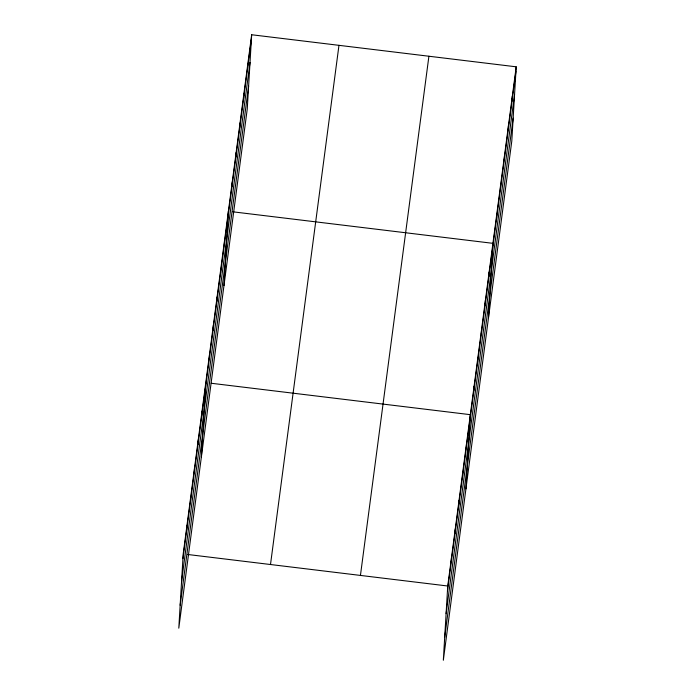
<?xml version="1.0" encoding="UTF-8"?>
<svg xmlns="http://www.w3.org/2000/svg" width="695" height="695" viewBox="0 0 695 695"><rect width="100%" height="100%" fill="white"/><g stroke="black" fill="none" stroke-linecap="round" stroke-linejoin="round"><path stroke-width="1.04" d="M186.686 530.12L186.972 525.377M190.456 501.564L190.734 496.829M194.218 473.008L194.504 468.274M197.988 444.461L198.266 439.718M201.75 415.905L202.028 411.162M201.385 456.85L205.798 382.606M209.282 358.794L209.56 354.05M213.044 330.238L213.33 325.495M216.814 301.682L217.092 296.939M220.576 273.126L220.862 268.383M224.346 244.57L224.624 239.827M223.981 285.523L228.386 211.271M231.991 186.599L232.269 181.855M235.866 157.174L236.152 152.431M239.749 127.758L240.027 123.015M243.624 98.334L243.91 93.59M247.507 68.909L247.785 64.175M251.668 34.75L247.255 108.993L178.797 628.184L183.202 553.932L251.668 34.75L516.203 66.816L511.798 141.068L443.332 660.25L447.745 586.007L516.203 66.816M451.229 562.186L451.507 557.451M454.99 533.638L455.277 528.895M458.761 505.083L459.039 500.339M462.522 476.527L462.809 471.783M466.293 447.971L466.571 443.228M465.928 488.915L470.333 414.672L211.184 383.258M473.816 390.859L474.103 386.116M477.587 362.304L477.865 357.56M481.348 333.748L481.635 329.004M485.119 305.192L485.397 300.448M488.88 276.636L489.167 271.893M488.516 317.589L492.929 243.337L232.703 211.793M496.525 218.664L496.812 213.921M500.409 189.24L500.687 184.496M504.283 159.824L504.57 155.081M508.167 130.399L508.445 125.656M512.041 100.983L512.328 96.24M182.924 558.676L251.382 39.493M181.56 581.611L250.026 62.428M180.153 605.249L248.619 86.058M270.503 564.514L338.969 45.331M360.444 575.417L428.911 56.234M447.458 590.741L515.925 71.559M446.103 613.685L514.561 94.494M444.696 637.315L513.162 118.124M187.511 554.462L447.745 586.007"/></g></svg>
